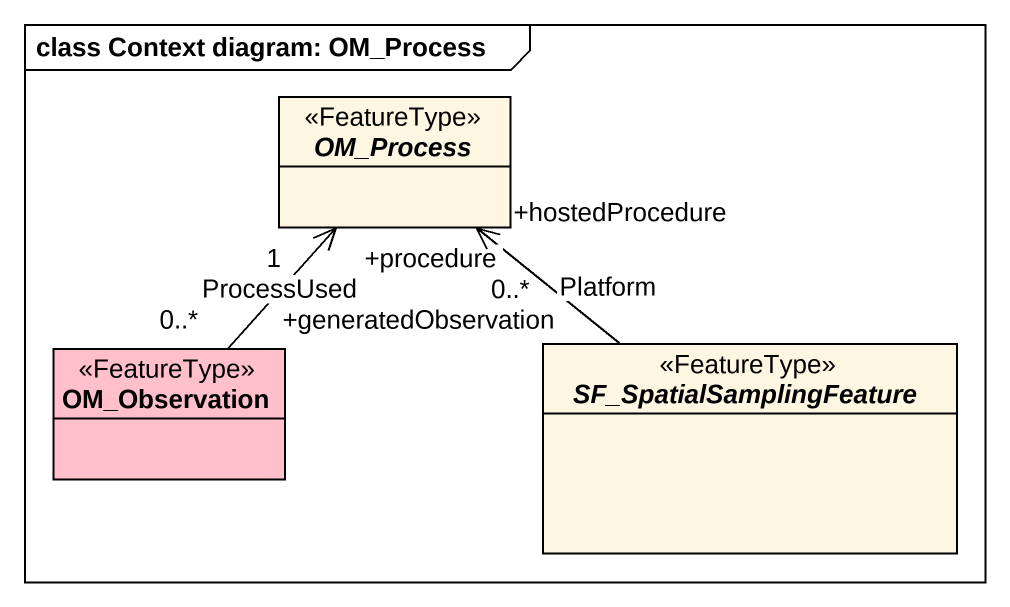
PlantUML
@startuml
mainframe class Context diagram: OM_Process
hide circle
hide empty members
abstract class OM_Process <<FeatureType>>
class OM_Observation <<FeatureType>> #FFC0CB
abstract class SF_SpatialSamplingFeature <<FeatureType>>
OM_Observation "+generatedObservation\n0..*" -up-> "+procedure\n1" OM_Process : ProcessUsed
SF_SpatialSamplingFeature -up-> "+hostedProcedure\n0..*" OM_Process : Platform
@enduml
